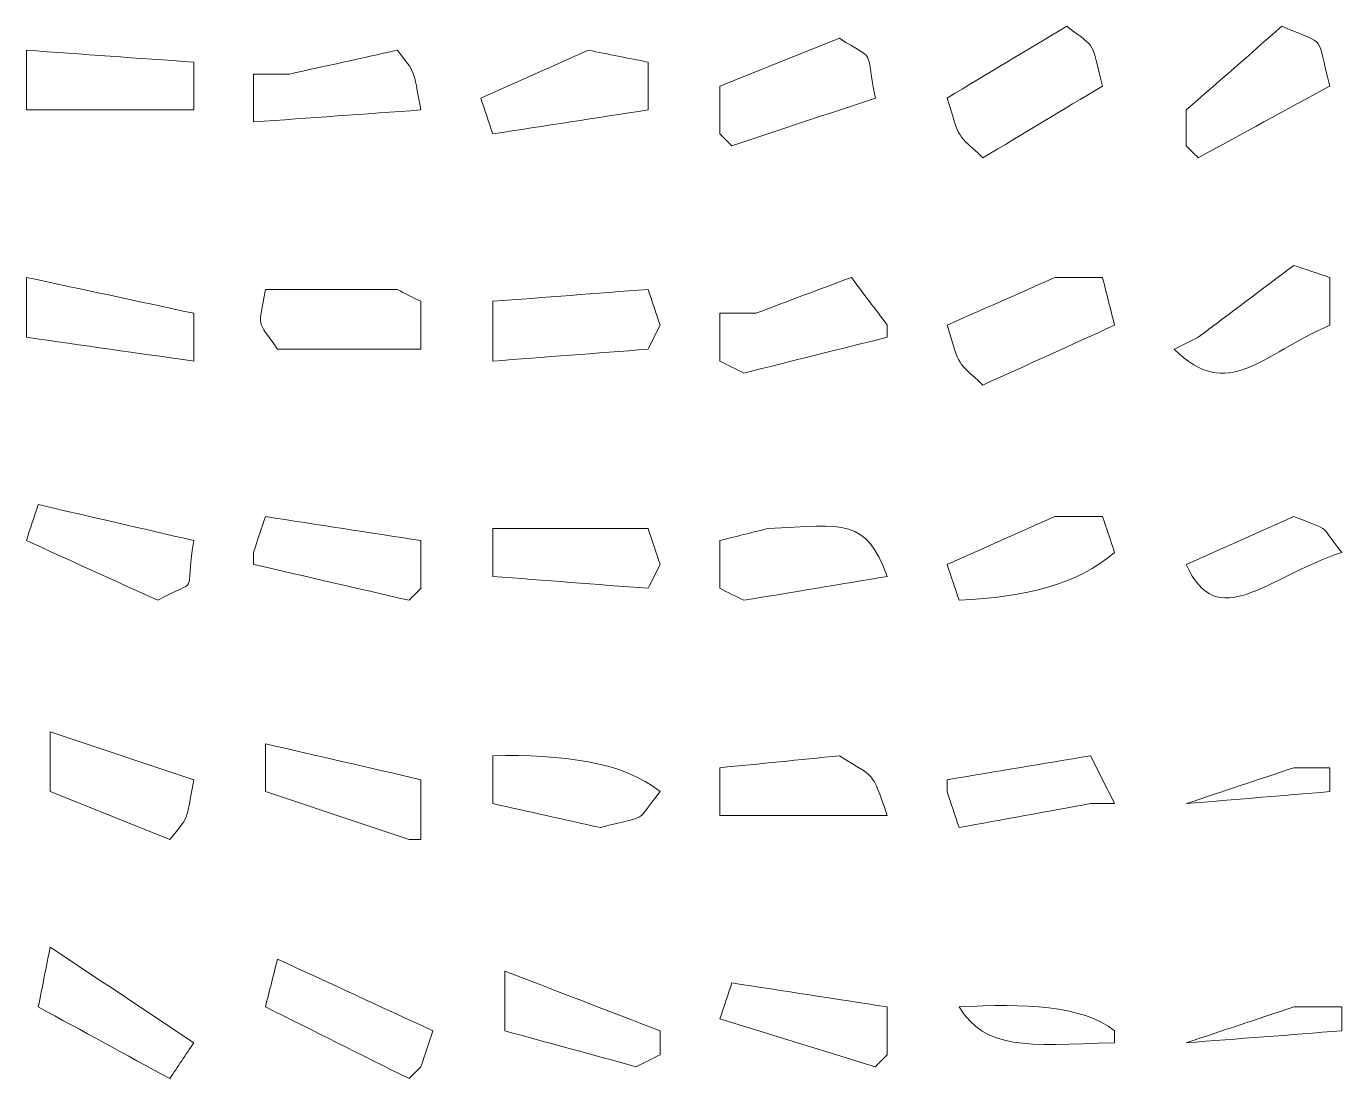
# Model space of a CAD drawing. Extents: x 69 to 542, y -750 to -43.
# Drawn here: x 68.9 to 178.9, y -132.3 to -44.3 of the extents above; entities that cross this region are included whole.
import ezdxf

# ---------------------------------------------------------------- set-up
doc = ezdxf.new("R2010")
doc.units = 0
doc.header["$MEASUREMENT"] = 0
doc.layers.add('Layer 1', color=7, linetype='Continuous', lineweight=0)

msp = doc.modelspace()

# ---------------------------------------------------------------- linework, layer by layer
at = {"layer": 'Layer 1', "color": 240, "lineweight": 18, "true_color": 0xed1c24}
for points, knots in [([(155.94, -44.33), (158.59, -46.32), (157.9, -45.46), (158.94, -49.33), (155.6, -51.33), (152.27, -53.33), (148.94, -55.33), (146.72, -53.27), (147.05, -53.95), (145.94, -50.33), (149.27, -48.33), (152.6, -46.33), (155.94, -44.33)], [0, 0, 0, 0, 1, 1, 1, 2, 2, 2, 3, 3, 3, 4, 4, 4, 4]), ([(155.94, -44.33), (158.59, -46.32), (157.9, -45.46), (158.94, -49.33), (155.6, -51.33), (152.27, -53.33), (148.94, -55.33), (146.72, -53.27), (147.05, -53.95), (145.94, -50.33), (149.27, -48.33), (152.6, -46.33), (155.94, -44.33)], [0, 0, 0, 0, 1, 1, 1, 2, 2, 2, 3, 3, 3, 4, 4, 4, 4]), ([(155.94, -44.33), (158.59, -46.32), (157.9, -45.46), (158.94, -49.33), (155.6, -51.33), (152.27, -53.33), (148.94, -55.33), (146.72, -53.27), (147.05, -53.95), (145.94, -50.33), (149.27, -48.33), (152.6, -46.33), (155.94, -44.33)], [0, 0, 0, 0, 1, 1, 1, 2, 2, 2, 3, 3, 3, 4, 4, 4, 4]), ([(173.94, -44.33), (177.91, -46.05), (176.72, -44.88), (177.94, -49.33), (174.27, -51.33), (170.6, -53.33), (166.94, -55.33), (166.6, -55), (166.27, -54.67), (165.94, -54.33), (165.94, -53.33), (165.94, -52.33), (165.94, -51.33), (168.6, -49), (171.27, -46.67), (173.94, -44.33)], [0, 0, 0, 0, 1, 1, 1, 2, 2, 2, 3, 3, 3, 4, 4, 4, 5, 5, 5, 5]), ([(173.94, -44.33), (177.91, -46.05), (176.72, -44.88), (177.94, -49.33), (174.27, -51.33), (170.6, -53.33), (166.94, -55.33), (166.6, -55), (166.27, -54.67), (165.94, -54.33), (165.94, -53.33), (165.94, -52.33), (165.94, -51.33), (168.6, -49), (171.27, -46.67), (173.94, -44.33)], [0, 0, 0, 0, 1, 1, 1, 2, 2, 2, 3, 3, 3, 4, 4, 4, 5, 5, 5, 5]), ([(173.94, -44.33), (177.91, -46.05), (176.72, -44.88), (177.94, -49.33), (174.27, -51.33), (170.6, -53.33), (166.94, -55.33), (166.6, -55), (166.27, -54.67), (165.94, -54.33), (165.94, -53.33), (165.94, -52.33), (165.94, -51.33), (168.6, -49), (171.27, -46.67), (173.94, -44.33)], [0, 0, 0, 0, 1, 1, 1, 2, 2, 2, 3, 3, 3, 4, 4, 4, 5, 5, 5, 5]), ([(136.94, -45.33), (140.08, -47.39), (139.01, -45.81), (139.94, -50.33), (135.94, -51.67), (131.94, -53), (127.94, -54.33), (127.6, -54), (127.27, -53.67), (126.94, -53.33), (126.94, -52), (126.94, -50.67), (126.94, -49.33), (130.27, -48), (133.6, -46.67), (136.94, -45.33)], [0, 0, 0, 0, 1, 1, 1, 2, 2, 2, 3, 3, 3, 4, 4, 4, 5, 5, 5, 5]), ([(136.94, -45.33), (140.08, -47.39), (139.01, -45.81), (139.94, -50.33), (135.94, -51.67), (131.94, -53), (127.94, -54.33), (127.6, -54), (127.27, -53.67), (126.94, -53.33), (126.94, -52), (126.94, -50.67), (126.94, -49.33), (130.27, -48), (133.6, -46.67), (136.94, -45.33)], [0, 0, 0, 0, 1, 1, 1, 2, 2, 2, 3, 3, 3, 4, 4, 4, 5, 5, 5, 5]), ([(136.94, -45.33), (140.08, -47.39), (139.01, -45.81), (139.94, -50.33), (135.94, -51.67), (131.94, -53), (127.94, -54.33), (127.6, -54), (127.27, -53.67), (126.94, -53.33), (126.94, -52), (126.94, -50.67), (126.94, -49.33), (130.27, -48), (133.6, -46.67), (136.94, -45.33)], [0, 0, 0, 0, 1, 1, 1, 2, 2, 2, 3, 3, 3, 4, 4, 4, 5, 5, 5, 5]), ([(68.94, -46.33), (73.6, -46.67), (78.27, -47), (82.94, -47.33), (82.94, -48.67), (82.94, -50), (82.94, -51.33), (78.27, -51.33), (73.6, -51.33), (68.94, -51.33), (68.94, -49.67), (68.94, -48), (68.94, -46.33)], [0, 0, 0, 0, 1, 1, 1, 2, 2, 2, 3, 3, 3, 4, 4, 4, 4]), ([(68.94, -46.33), (73.6, -46.67), (78.27, -47), (82.94, -47.33), (82.94, -48.67), (82.94, -50), (82.94, -51.33), (78.27, -51.33), (73.6, -51.33), (68.94, -51.33), (68.94, -49.67), (68.94, -48), (68.94, -46.33)], [0, 0, 0, 0, 1, 1, 1, 2, 2, 2, 3, 3, 3, 4, 4, 4, 4]), ([(68.94, -46.33), (73.6, -46.67), (78.27, -47), (82.94, -47.33), (82.94, -48.67), (82.94, -50), (82.94, -51.33), (78.27, -51.33), (73.6, -51.33), (68.94, -51.33), (68.94, -49.67), (68.94, -48), (68.94, -46.33)], [0, 0, 0, 0, 1, 1, 1, 2, 2, 2, 3, 3, 3, 4, 4, 4, 4]), ([(99.94, -46.33), (101.54, -48.32), (101.23, -47.72), (101.94, -51.33), (97.27, -51.67), (92.6, -52), (87.94, -52.33), (87.94, -51), (87.94, -49.67), (87.94, -48.33), (88.94, -48.33), (89.94, -48.33), (90.94, -48.33), (93.94, -47.67), (96.94, -47), (99.94, -46.33)], [0, 0, 0, 0, 1, 1, 1, 2, 2, 2, 3, 3, 3, 4, 4, 4, 5, 5, 5, 5]), ([(99.94, -46.33), (101.54, -48.32), (101.23, -47.72), (101.94, -51.33), (97.27, -51.67), (92.6, -52), (87.94, -52.33), (87.94, -51), (87.94, -49.67), (87.94, -48.33), (88.94, -48.33), (89.94, -48.33), (90.94, -48.33), (93.94, -47.67), (96.94, -47), (99.94, -46.33)], [0, 0, 0, 0, 1, 1, 1, 2, 2, 2, 3, 3, 3, 4, 4, 4, 5, 5, 5, 5]), ([(99.94, -46.33), (101.54, -48.32), (101.23, -47.72), (101.94, -51.33), (97.27, -51.67), (92.6, -52), (87.94, -52.33), (87.94, -51), (87.94, -49.67), (87.94, -48.33), (88.94, -48.33), (89.94, -48.33), (90.94, -48.33), (93.94, -47.67), (96.94, -47), (99.94, -46.33)], [0, 0, 0, 0, 1, 1, 1, 2, 2, 2, 3, 3, 3, 4, 4, 4, 5, 5, 5, 5]), ([(115.94, -46.33), (117.6, -46.67), (119.27, -47), (120.94, -47.33), (120.94, -48.67), (120.94, -50), (120.94, -51.33), (116.6, -52), (112.27, -52.67), (107.94, -53.33), (107.6, -52.33), (107.27, -51.33), (106.94, -50.33), (109.94, -49), (112.94, -47.67), (115.94, -46.33)], [0, 0, 0, 0, 1, 1, 1, 2, 2, 2, 3, 3, 3, 4, 4, 4, 5, 5, 5, 5]), ([(115.94, -46.33), (117.6, -46.67), (119.27, -47), (120.94, -47.33), (120.94, -48.67), (120.94, -50), (120.94, -51.33), (116.6, -52), (112.27, -52.67), (107.94, -53.33), (107.6, -52.33), (107.27, -51.33), (106.94, -50.33), (109.94, -49), (112.94, -47.67), (115.94, -46.33)], [0, 0, 0, 0, 1, 1, 1, 2, 2, 2, 3, 3, 3, 4, 4, 4, 5, 5, 5, 5]), ([(115.94, -46.33), (117.6, -46.67), (119.27, -47), (120.94, -47.33), (120.94, -48.67), (120.94, -50), (120.94, -51.33), (116.6, -52), (112.27, -52.67), (107.94, -53.33), (107.6, -52.33), (107.27, -51.33), (106.94, -50.33), (109.94, -49), (112.94, -47.67), (115.94, -46.33)], [0, 0, 0, 0, 1, 1, 1, 2, 2, 2, 3, 3, 3, 4, 4, 4, 5, 5, 5, 5]), ([(174.94, -64.33), (175.94, -64.67), (176.94, -65), (177.94, -65.33), (177.94, -66.67), (177.94, -68), (177.94, -69.33), (172.24, -71.76), (169.45, -75.82), (164.94, -71.33), (165.6, -71), (166.27, -70.67), (166.94, -70.33), (169.6, -68.33), (172.27, -66.33), (174.94, -64.33)], [0, 0, 0, 0, 1, 1, 1, 2, 2, 2, 3, 3, 3, 4, 4, 4, 5, 5, 5, 5]), ([(174.94, -64.33), (175.94, -64.67), (176.94, -65), (177.94, -65.33), (177.94, -66.67), (177.94, -68), (177.94, -69.33), (172.24, -71.76), (169.45, -75.82), (164.94, -71.33), (165.6, -71), (166.27, -70.67), (166.94, -70.33), (169.6, -68.33), (172.27, -66.33), (174.94, -64.33)], [0, 0, 0, 0, 1, 1, 1, 2, 2, 2, 3, 3, 3, 4, 4, 4, 5, 5, 5, 5]), ([(174.94, -64.33), (175.94, -64.67), (176.94, -65), (177.94, -65.33), (177.94, -66.67), (177.94, -68), (177.94, -69.33), (172.24, -71.76), (169.45, -75.82), (164.94, -71.33), (165.6, -71), (166.27, -70.67), (166.94, -70.33), (169.6, -68.33), (172.27, -66.33), (174.94, -64.33)], [0, 0, 0, 0, 1, 1, 1, 2, 2, 2, 3, 3, 3, 4, 4, 4, 5, 5, 5, 5]), ([(68.94, -65.33), (73.6, -66.33), (78.27, -67.33), (82.94, -68.33), (82.94, -69.67), (82.94, -71), (82.94, -72.33), (78.27, -71.67), (73.6, -71), (68.94, -70.33), (68.94, -68.67), (68.94, -67), (68.94, -65.33)], [0, 0, 0, 0, 1, 1, 1, 2, 2, 2, 3, 3, 3, 4, 4, 4, 4]), ([(68.94, -65.33), (73.6, -66.33), (78.27, -67.33), (82.94, -68.33), (82.94, -69.67), (82.94, -71), (82.94, -72.33), (78.27, -71.67), (73.6, -71), (68.94, -70.33), (68.94, -68.67), (68.94, -67), (68.94, -65.33)], [0, 0, 0, 0, 1, 1, 1, 2, 2, 2, 3, 3, 3, 4, 4, 4, 4]), ([(68.94, -65.33), (73.6, -66.33), (78.27, -67.33), (82.94, -68.33), (82.94, -69.67), (82.94, -71), (82.94, -72.33), (78.27, -71.67), (73.6, -71), (68.94, -70.33), (68.94, -68.67), (68.94, -67), (68.94, -65.33)], [0, 0, 0, 0, 1, 1, 1, 2, 2, 2, 3, 3, 3, 4, 4, 4, 4]), ([(137.94, -65.33), (138.94, -66.67), (139.94, -68), (140.94, -69.33), (140.94, -69.67), (140.94, -70), (140.94, -70.33), (136.94, -71.33), (132.94, -72.33), (128.94, -73.33), (128.27, -73), (127.6, -72.67), (126.94, -72.33), (126.94, -71), (126.94, -69.67), (126.94, -68.33), (127.94, -68.33), (128.94, -68.33), (129.94, -68.33), (132.6, -67.33), (135.27, -66.33), (137.94, -65.33)], [0, 0, 0, 0, 1, 1, 1, 2, 2, 2, 3, 3, 3, 4, 4, 4, 5, 5, 5, 6, 6, 6, 7, 7, 7, 7]), ([(137.94, -65.33), (138.94, -66.67), (139.94, -68), (140.94, -69.33), (140.94, -69.67), (140.94, -70), (140.94, -70.33), (136.94, -71.33), (132.94, -72.33), (128.94, -73.33), (128.27, -73), (127.6, -72.67), (126.94, -72.33), (126.94, -71), (126.94, -69.67), (126.94, -68.33), (127.94, -68.33), (128.94, -68.33), (129.94, -68.33), (132.6, -67.33), (135.27, -66.33), (137.94, -65.33)], [0, 0, 0, 0, 1, 1, 1, 2, 2, 2, 3, 3, 3, 4, 4, 4, 5, 5, 5, 6, 6, 6, 7, 7, 7, 7]), ([(137.94, -65.33), (138.94, -66.67), (139.94, -68), (140.94, -69.33), (140.94, -69.67), (140.94, -70), (140.94, -70.33), (136.94, -71.33), (132.94, -72.33), (128.94, -73.33), (128.27, -73), (127.6, -72.67), (126.94, -72.33), (126.94, -71), (126.94, -69.67), (126.94, -68.33), (127.94, -68.33), (128.94, -68.33), (129.94, -68.33), (132.6, -67.33), (135.27, -66.33), (137.94, -65.33)], [0, 0, 0, 0, 1, 1, 1, 2, 2, 2, 3, 3, 3, 4, 4, 4, 5, 5, 5, 6, 6, 6, 7, 7, 7, 7]), ([(154.94, -65.33), (156.27, -65.33), (157.6, -65.33), (158.94, -65.33), (159.27, -66.67), (159.6, -68), (159.94, -69.33), (156.27, -71), (152.6, -72.67), (148.94, -74.33), (146.72, -72.27), (147.05, -72.95), (145.94, -69.33), (148.94, -68), (151.94, -66.67), (154.94, -65.33)], [0, 0, 0, 0, 1, 1, 1, 2, 2, 2, 3, 3, 3, 4, 4, 4, 5, 5, 5, 5]), ([(154.94, -65.33), (156.27, -65.33), (157.6, -65.33), (158.94, -65.33), (159.27, -66.67), (159.6, -68), (159.94, -69.33), (156.27, -71), (152.6, -72.67), (148.94, -74.33), (146.72, -72.27), (147.05, -72.95), (145.94, -69.33), (148.94, -68), (151.94, -66.67), (154.94, -65.33)], [0, 0, 0, 0, 1, 1, 1, 2, 2, 2, 3, 3, 3, 4, 4, 4, 5, 5, 5, 5]), ([(154.94, -65.33), (156.27, -65.33), (157.6, -65.33), (158.94, -65.33), (159.27, -66.67), (159.6, -68), (159.94, -69.33), (156.27, -71), (152.6, -72.67), (148.94, -74.33), (146.72, -72.27), (147.05, -72.95), (145.94, -69.33), (148.94, -68), (151.94, -66.67), (154.94, -65.33)], [0, 0, 0, 0, 1, 1, 1, 2, 2, 2, 3, 3, 3, 4, 4, 4, 5, 5, 5, 5]), ([(88.94, -66.33), (92.6, -66.33), (96.27, -66.33), (99.94, -66.33), (100.6, -66.67), (101.27, -67), (101.94, -67.33), (101.94, -68.67), (101.94, -70), (101.94, -71.33), (97.94, -71.33), (93.94, -71.33), (89.94, -71.33), (88.15, -68.73), (88.34, -69.72), (88.94, -66.33)], [0, 0, 0, 0, 1, 1, 1, 2, 2, 2, 3, 3, 3, 4, 4, 4, 5, 5, 5, 5]), ([(88.94, -66.33), (92.6, -66.33), (96.27, -66.33), (99.94, -66.33), (100.6, -66.67), (101.27, -67), (101.94, -67.33), (101.94, -68.67), (101.94, -70), (101.94, -71.33), (97.94, -71.33), (93.94, -71.33), (89.94, -71.33), (88.15, -68.73), (88.34, -69.72), (88.94, -66.33)], [0, 0, 0, 0, 1, 1, 1, 2, 2, 2, 3, 3, 3, 4, 4, 4, 5, 5, 5, 5]), ([(88.94, -66.33), (92.6, -66.33), (96.27, -66.33), (99.94, -66.33), (100.6, -66.67), (101.27, -67), (101.94, -67.33), (101.94, -68.67), (101.94, -70), (101.94, -71.33), (97.94, -71.33), (93.94, -71.33), (89.94, -71.33), (88.15, -68.73), (88.34, -69.72), (88.94, -66.33)], [0, 0, 0, 0, 1, 1, 1, 2, 2, 2, 3, 3, 3, 4, 4, 4, 5, 5, 5, 5]), ([(107.94, -72.33), (107.94, -70.67), (107.94, -69), (107.94, -67.33), (112.27, -67), (116.6, -66.67), (120.94, -66.33), (121.27, -67.33), (121.6, -68.33), (121.94, -69.33), (121.6, -70), (121.27, -70.67), (120.94, -71.33), (116.6, -71.67), (112.27, -72), (107.94, -72.33)], [0, 0, 0, 0, 1, 1, 1, 2, 2, 2, 3, 3, 3, 4, 4, 4, 5, 5, 5, 5]), ([(107.94, -72.33), (107.94, -70.67), (107.94, -69), (107.94, -67.33), (112.27, -67), (116.6, -66.67), (120.94, -66.33), (121.27, -67.33), (121.6, -68.33), (121.94, -69.33), (121.6, -70), (121.27, -70.67), (120.94, -71.33), (116.6, -71.67), (112.27, -72), (107.94, -72.33)], [0, 0, 0, 0, 1, 1, 1, 2, 2, 2, 3, 3, 3, 4, 4, 4, 5, 5, 5, 5]), ([(107.94, -72.33), (107.94, -70.67), (107.94, -69), (107.94, -67.33), (112.27, -67), (116.6, -66.67), (120.94, -66.33), (121.27, -67.33), (121.6, -68.33), (121.94, -69.33), (121.6, -70), (121.27, -70.67), (120.94, -71.33), (116.6, -71.67), (112.27, -72), (107.94, -72.33)], [0, 0, 0, 0, 1, 1, 1, 2, 2, 2, 3, 3, 3, 4, 4, 4, 5, 5, 5, 5]), ([(69.94, -84.33), (74.27, -85.33), (78.6, -86.33), (82.94, -87.33), (82.12, -92.28), (83.6, -90.31), (79.94, -92.33), (76.27, -90.67), (72.6, -89), (68.94, -87.33), (69.27, -86.33), (69.6, -85.33), (69.94, -84.33)], [0, 0, 0, 0, 1, 1, 1, 2, 2, 2, 3, 3, 3, 4, 4, 4, 4]), ([(69.94, -84.33), (74.27, -85.33), (78.6, -86.33), (82.94, -87.33), (82.12, -92.28), (83.6, -90.31), (79.94, -92.33), (76.27, -90.67), (72.6, -89), (68.94, -87.33), (69.27, -86.33), (69.6, -85.33), (69.94, -84.33)], [0, 0, 0, 0, 1, 1, 1, 2, 2, 2, 3, 3, 3, 4, 4, 4, 4]), ([(69.94, -84.33), (74.27, -85.33), (78.6, -86.33), (82.94, -87.33), (82.12, -92.28), (83.6, -90.31), (79.94, -92.33), (76.27, -90.67), (72.6, -89), (68.94, -87.33), (69.27, -86.33), (69.6, -85.33), (69.94, -84.33)], [0, 0, 0, 0, 1, 1, 1, 2, 2, 2, 3, 3, 3, 4, 4, 4, 4]), ([(88.94, -85.33), (93.27, -86), (97.6, -86.67), (101.94, -87.33), (101.94, -88.67), (101.94, -90), (101.94, -91.33), (101.6, -91.67), (101.27, -92), (100.94, -92.33), (96.6, -91.33), (92.27, -90.33), (87.94, -89.33), (87.94, -89), (87.94, -88.67), (87.94, -88.33), (88.27, -87.33), (88.6, -86.33), (88.94, -85.33)], [0, 0, 0, 0, 1, 1, 1, 2, 2, 2, 3, 3, 3, 4, 4, 4, 5, 5, 5, 6, 6, 6, 6]), ([(88.94, -85.33), (93.27, -86), (97.6, -86.67), (101.94, -87.33), (101.94, -88.67), (101.94, -90), (101.94, -91.33), (101.6, -91.67), (101.27, -92), (100.94, -92.33), (96.6, -91.33), (92.27, -90.33), (87.94, -89.33), (87.94, -89), (87.94, -88.67), (87.94, -88.33), (88.27, -87.33), (88.6, -86.33), (88.94, -85.33)], [0, 0, 0, 0, 1, 1, 1, 2, 2, 2, 3, 3, 3, 4, 4, 4, 5, 5, 5, 6, 6, 6, 6]), ([(88.94, -85.33), (93.27, -86), (97.6, -86.67), (101.94, -87.33), (101.94, -88.67), (101.94, -90), (101.94, -91.33), (101.6, -91.67), (101.27, -92), (100.94, -92.33), (96.6, -91.33), (92.27, -90.33), (87.94, -89.33), (87.94, -89), (87.94, -88.67), (87.94, -88.33), (88.27, -87.33), (88.6, -86.33), (88.94, -85.33)], [0, 0, 0, 0, 1, 1, 1, 2, 2, 2, 3, 3, 3, 4, 4, 4, 5, 5, 5, 6, 6, 6, 6]), ([(130.94, -86.33), (137.43, -85.98), (139.14, -85.51), (140.94, -90.33), (136.94, -91), (132.94, -91.67), (128.94, -92.33), (128.27, -92), (127.6, -91.67), (126.94, -91.33), (126.94, -90), (126.94, -88.67), (126.94, -87.33), (128.27, -87), (129.6, -86.67), (130.94, -86.33)], [0, 0, 0, 0, 1, 1, 1, 2, 2, 2, 3, 3, 3, 4, 4, 4, 5, 5, 5, 5]), ([(130.94, -86.33), (137.43, -85.98), (139.14, -85.51), (140.94, -90.33), (136.94, -91), (132.94, -91.67), (128.94, -92.33), (128.27, -92), (127.6, -91.67), (126.94, -91.33), (126.94, -90), (126.94, -88.67), (126.94, -87.33), (128.27, -87), (129.6, -86.67), (130.94, -86.33)], [0, 0, 0, 0, 1, 1, 1, 2, 2, 2, 3, 3, 3, 4, 4, 4, 5, 5, 5, 5]), ([(130.94, -86.33), (137.43, -85.98), (139.14, -85.51), (140.94, -90.33), (136.94, -91), (132.94, -91.67), (128.94, -92.33), (128.27, -92), (127.6, -91.67), (126.94, -91.33), (126.94, -90), (126.94, -88.67), (126.94, -87.33), (128.27, -87), (129.6, -86.67), (130.94, -86.33)], [0, 0, 0, 0, 1, 1, 1, 2, 2, 2, 3, 3, 3, 4, 4, 4, 5, 5, 5, 5]), ([(154.94, -85.33), (156.27, -85.33), (157.6, -85.33), (158.94, -85.33), (159.27, -86.33), (159.6, -87.33), (159.94, -88.33), (156.82, -91.03), (152.54, -92.05), (146.94, -92.33), (146.6, -91.33), (146.27, -90.33), (145.94, -89.33), (148.94, -88), (151.94, -86.67), (154.94, -85.33)], [0, 0, 0, 0, 1, 1, 1, 2, 2, 2, 3, 3, 3, 4, 4, 4, 5, 5, 5, 5]), ([(154.94, -85.33), (156.27, -85.33), (157.6, -85.33), (158.94, -85.33), (159.27, -86.33), (159.6, -87.33), (159.94, -88.33), (156.82, -91.03), (152.54, -92.05), (146.94, -92.33), (146.6, -91.33), (146.27, -90.33), (145.94, -89.33), (148.94, -88), (151.94, -86.67), (154.94, -85.33)], [0, 0, 0, 0, 1, 1, 1, 2, 2, 2, 3, 3, 3, 4, 4, 4, 5, 5, 5, 5]), ([(154.94, -85.33), (156.27, -85.33), (157.6, -85.33), (158.94, -85.33), (159.27, -86.33), (159.6, -87.33), (159.94, -88.33), (156.82, -91.03), (152.54, -92.05), (146.94, -92.33), (146.6, -91.33), (146.27, -90.33), (145.94, -89.33), (148.94, -88), (151.94, -86.67), (154.94, -85.33)], [0, 0, 0, 0, 1, 1, 1, 2, 2, 2, 3, 3, 3, 4, 4, 4, 5, 5, 5, 5]), ([(174.94, -85.33), (178.34, -86.68), (177.01, -85.94), (178.94, -88.33), (172.56, -90.46), (168.54, -95.14), (165.94, -89.33), (168.94, -88), (171.94, -86.67), (174.94, -85.33)], [0, 0, 0, 0, 1, 1, 1, 2, 2, 2, 3, 3, 3, 3]), ([(174.94, -85.33), (178.34, -86.68), (177.01, -85.94), (178.94, -88.33), (172.56, -90.46), (168.54, -95.14), (165.94, -89.33), (168.94, -88), (171.94, -86.67), (174.94, -85.33)], [0, 0, 0, 0, 1, 1, 1, 2, 2, 2, 3, 3, 3, 3]), ([(174.94, -85.33), (178.34, -86.68), (177.01, -85.94), (178.94, -88.33), (172.56, -90.46), (168.54, -95.14), (165.94, -89.33), (168.94, -88), (171.94, -86.67), (174.94, -85.33)], [0, 0, 0, 0, 1, 1, 1, 2, 2, 2, 3, 3, 3, 3]), ([(107.94, -86.33), (112.27, -86.33), (116.6, -86.33), (120.94, -86.33), (121.27, -87.33), (121.6, -88.33), (121.94, -89.33), (121.6, -90), (121.27, -90.67), (120.94, -91.33), (116.6, -91), (112.27, -90.67), (107.94, -90.33), (107.94, -89), (107.94, -87.67), (107.94, -86.33)], [0, 0, 0, 0, 1, 1, 1, 2, 2, 2, 3, 3, 3, 4, 4, 4, 5, 5, 5, 5]), ([(107.94, -86.33), (112.27, -86.33), (116.6, -86.33), (120.94, -86.33), (121.27, -87.33), (121.6, -88.33), (121.94, -89.33), (121.6, -90), (121.27, -90.67), (120.94, -91.33), (116.6, -91), (112.27, -90.67), (107.94, -90.33), (107.94, -89), (107.94, -87.67), (107.94, -86.33)], [0, 0, 0, 0, 1, 1, 1, 2, 2, 2, 3, 3, 3, 4, 4, 4, 5, 5, 5, 5]), ([(107.94, -86.33), (112.27, -86.33), (116.6, -86.33), (120.94, -86.33), (121.27, -87.33), (121.6, -88.33), (121.94, -89.33), (121.6, -90), (121.27, -90.67), (120.94, -91.33), (116.6, -91), (112.27, -90.67), (107.94, -90.33), (107.94, -89), (107.94, -87.67), (107.94, -86.33)], [0, 0, 0, 0, 1, 1, 1, 2, 2, 2, 3, 3, 3, 4, 4, 4, 5, 5, 5, 5]), ([(70.94, -103.33), (74.94, -104.67), (78.94, -106), (82.94, -107.33), (82.29, -110.97), (82.53, -110.36), (80.94, -112.33), (77.6, -111), (74.27, -109.67), (70.94, -108.33), (70.94, -106.67), (70.94, -105), (70.94, -103.33)], [0, 0, 0, 0, 1, 1, 1, 2, 2, 2, 3, 3, 3, 4, 4, 4, 4]), ([(70.94, -103.33), (74.94, -104.67), (78.94, -106), (82.94, -107.33), (82.29, -110.97), (82.53, -110.36), (80.94, -112.33), (77.6, -111), (74.27, -109.67), (70.94, -108.33), (70.94, -106.67), (70.94, -105), (70.94, -103.33)], [0, 0, 0, 0, 1, 1, 1, 2, 2, 2, 3, 3, 3, 4, 4, 4, 4]), ([(70.94, -103.33), (74.94, -104.67), (78.94, -106), (82.94, -107.33), (82.29, -110.97), (82.53, -110.36), (80.94, -112.33), (77.6, -111), (74.27, -109.67), (70.94, -108.33), (70.94, -106.67), (70.94, -105), (70.94, -103.33)], [0, 0, 0, 0, 1, 1, 1, 2, 2, 2, 3, 3, 3, 4, 4, 4, 4]), ([(88.94, -104.33), (93.27, -105.33), (97.6, -106.33), (101.94, -107.33), (101.94, -109), (101.94, -110.67), (101.94, -112.33), (101.6, -112.33), (101.27, -112.33), (100.94, -112.33), (96.94, -111), (92.94, -109.67), (88.94, -108.33), (88.94, -107), (88.94, -105.67), (88.94, -104.33)], [0, 0, 0, 0, 1, 1, 1, 2, 2, 2, 3, 3, 3, 4, 4, 4, 5, 5, 5, 5]), ([(88.94, -104.33), (93.27, -105.33), (97.6, -106.33), (101.94, -107.33), (101.94, -109), (101.94, -110.67), (101.94, -112.33), (101.6, -112.33), (101.27, -112.33), (100.94, -112.33), (96.94, -111), (92.94, -109.67), (88.94, -108.33), (88.94, -107), (88.94, -105.67), (88.94, -104.33)], [0, 0, 0, 0, 1, 1, 1, 2, 2, 2, 3, 3, 3, 4, 4, 4, 5, 5, 5, 5]), ([(88.94, -104.33), (93.27, -105.33), (97.6, -106.33), (101.94, -107.33), (101.94, -109), (101.94, -110.67), (101.94, -112.33), (101.6, -112.33), (101.27, -112.33), (100.94, -112.33), (96.94, -111), (92.94, -109.67), (88.94, -108.33), (88.94, -107), (88.94, -105.67), (88.94, -104.33)], [0, 0, 0, 0, 1, 1, 1, 2, 2, 2, 3, 3, 3, 4, 4, 4, 5, 5, 5, 5]), ([(107.94, -105.33), (113.69, -105.21), (118.87, -105.81), (121.94, -108.33), (119.74, -111.03), (121.22, -110.24), (116.94, -111.33), (113.94, -110.67), (110.94, -110), (107.94, -109.33), (107.94, -108), (107.94, -106.67), (107.94, -105.33)], [0, 0, 0, 0, 1, 1, 1, 2, 2, 2, 3, 3, 3, 4, 4, 4, 4]), ([(107.94, -105.33), (113.69, -105.21), (118.87, -105.81), (121.94, -108.33), (119.74, -111.03), (121.22, -110.24), (116.94, -111.33), (113.94, -110.67), (110.94, -110), (107.94, -109.33), (107.94, -108), (107.94, -106.67), (107.94, -105.33)], [0, 0, 0, 0, 1, 1, 1, 2, 2, 2, 3, 3, 3, 4, 4, 4, 4]), ([(107.94, -105.33), (113.69, -105.21), (118.87, -105.81), (121.94, -108.33), (119.74, -111.03), (121.22, -110.24), (116.94, -111.33), (113.94, -110.67), (110.94, -110), (107.94, -109.33), (107.94, -108), (107.94, -106.67), (107.94, -105.33)], [0, 0, 0, 0, 1, 1, 1, 2, 2, 2, 3, 3, 3, 4, 4, 4, 4]), ([(136.94, -105.33), (140, -107.34), (139.52, -106.33), (140.94, -110.33), (136.27, -110.33), (131.6, -110.33), (126.94, -110.33), (126.94, -109), (126.94, -107.67), (126.94, -106.33), (130.27, -106), (133.6, -105.67), (136.94, -105.33)], [0, 0, 0, 0, 1, 1, 1, 2, 2, 2, 3, 3, 3, 4, 4, 4, 4]), ([(136.94, -105.33), (140, -107.34), (139.52, -106.33), (140.94, -110.33), (136.27, -110.33), (131.6, -110.33), (126.94, -110.33), (126.94, -109), (126.94, -107.67), (126.94, -106.33), (130.27, -106), (133.6, -105.67), (136.94, -105.33)], [0, 0, 0, 0, 1, 1, 1, 2, 2, 2, 3, 3, 3, 4, 4, 4, 4]), ([(136.94, -105.33), (140, -107.34), (139.52, -106.33), (140.94, -110.33), (136.27, -110.33), (131.6, -110.33), (126.94, -110.33), (126.94, -109), (126.94, -107.67), (126.94, -106.33), (130.27, -106), (133.6, -105.67), (136.94, -105.33)], [0, 0, 0, 0, 1, 1, 1, 2, 2, 2, 3, 3, 3, 4, 4, 4, 4]), ([(157.94, -105.33), (158.6, -106.67), (159.27, -108), (159.94, -109.33), (159.27, -109.33), (158.6, -109.33), (157.94, -109.33), (154.27, -110), (150.6, -110.67), (146.94, -111.33), (146.6, -110.33), (146.27, -109.33), (145.94, -108.33), (145.94, -108), (145.94, -107.67), (145.94, -107.33), (149.94, -106.67), (153.94, -106), (157.94, -105.33)], [0, 0, 0, 0, 1, 1, 1, 2, 2, 2, 3, 3, 3, 4, 4, 4, 5, 5, 5, 6, 6, 6, 6]), ([(157.94, -105.33), (158.6, -106.67), (159.27, -108), (159.94, -109.33), (159.27, -109.33), (158.6, -109.33), (157.94, -109.33), (154.27, -110), (150.6, -110.67), (146.94, -111.33), (146.6, -110.33), (146.27, -109.33), (145.94, -108.33), (145.94, -108), (145.94, -107.67), (145.94, -107.33), (149.94, -106.67), (153.94, -106), (157.94, -105.33)], [0, 0, 0, 0, 1, 1, 1, 2, 2, 2, 3, 3, 3, 4, 4, 4, 5, 5, 5, 6, 6, 6, 6]), ([(157.94, -105.33), (158.6, -106.67), (159.27, -108), (159.94, -109.33), (159.27, -109.33), (158.6, -109.33), (157.94, -109.33), (154.27, -110), (150.6, -110.67), (146.94, -111.33), (146.6, -110.33), (146.27, -109.33), (145.94, -108.33), (145.94, -108), (145.94, -107.67), (145.94, -107.33), (149.94, -106.67), (153.94, -106), (157.94, -105.33)], [0, 0, 0, 0, 1, 1, 1, 2, 2, 2, 3, 3, 3, 4, 4, 4, 5, 5, 5, 6, 6, 6, 6]), ([(174.94, -106.33), (175.94, -106.33), (176.94, -106.33), (177.94, -106.33), (177.94, -107), (177.94, -107.67), (177.94, -108.33), (173.94, -108.67), (169.94, -109), (165.94, -109.33), (168.94, -108.33), (171.94, -107.33), (174.94, -106.33)], [0, 0, 0, 0, 1, 1, 1, 2, 2, 2, 3, 3, 3, 4, 4, 4, 4]), ([(174.94, -106.33), (175.94, -106.33), (176.94, -106.33), (177.94, -106.33), (177.94, -107), (177.94, -107.67), (177.94, -108.33), (173.94, -108.67), (169.94, -109), (165.94, -109.33), (168.94, -108.33), (171.94, -107.33), (174.94, -106.33)], [0, 0, 0, 0, 1, 1, 1, 2, 2, 2, 3, 3, 3, 4, 4, 4, 4]), ([(174.94, -106.33), (175.94, -106.33), (176.94, -106.33), (177.94, -106.33), (177.94, -107), (177.94, -107.67), (177.94, -108.33), (173.94, -108.67), (169.94, -109), (165.94, -109.33), (168.94, -108.33), (171.94, -107.33), (174.94, -106.33)], [0, 0, 0, 0, 1, 1, 1, 2, 2, 2, 3, 3, 3, 4, 4, 4, 4]), ([(70.94, -121.33), (74.94, -124), (78.94, -126.67), (82.94, -129.33), (82.27, -130.33), (81.6, -131.33), (80.94, -132.33), (77.27, -130.33), (73.6, -128.33), (69.94, -126.33), (70.27, -124.67), (70.6, -123), (70.94, -121.33)], [0, 0, 0, 0, 1, 1, 1, 2, 2, 2, 3, 3, 3, 4, 4, 4, 4]), ([(70.94, -121.33), (74.94, -124), (78.94, -126.67), (82.94, -129.33), (82.27, -130.33), (81.6, -131.33), (80.94, -132.33), (77.27, -130.33), (73.6, -128.33), (69.94, -126.33), (70.27, -124.67), (70.6, -123), (70.94, -121.33)], [0, 0, 0, 0, 1, 1, 1, 2, 2, 2, 3, 3, 3, 4, 4, 4, 4]), ([(70.94, -121.33), (74.94, -124), (78.94, -126.67), (82.94, -129.33), (82.27, -130.33), (81.6, -131.33), (80.94, -132.33), (77.27, -130.33), (73.6, -128.33), (69.94, -126.33), (70.27, -124.67), (70.6, -123), (70.94, -121.33)], [0, 0, 0, 0, 1, 1, 1, 2, 2, 2, 3, 3, 3, 4, 4, 4, 4]), ([(89.94, -122.33), (94.27, -124.33), (98.6, -126.33), (102.94, -128.33), (102.6, -129.33), (102.27, -130.33), (101.94, -131.33), (101.6, -131.67), (101.27, -132), (100.94, -132.33), (96.94, -130.33), (92.94, -128.33), (88.94, -126.33), (89.27, -125), (89.6, -123.67), (89.94, -122.33)], [0, 0, 0, 0, 1, 1, 1, 2, 2, 2, 3, 3, 3, 4, 4, 4, 5, 5, 5, 5]), ([(89.94, -122.33), (94.27, -124.33), (98.6, -126.33), (102.94, -128.33), (102.6, -129.33), (102.27, -130.33), (101.94, -131.33), (101.6, -131.67), (101.27, -132), (100.94, -132.33), (96.94, -130.33), (92.94, -128.33), (88.94, -126.33), (89.27, -125), (89.6, -123.67), (89.94, -122.33)], [0, 0, 0, 0, 1, 1, 1, 2, 2, 2, 3, 3, 3, 4, 4, 4, 5, 5, 5, 5]), ([(89.94, -122.33), (94.27, -124.33), (98.6, -126.33), (102.94, -128.33), (102.6, -129.33), (102.27, -130.33), (101.94, -131.33), (101.6, -131.67), (101.27, -132), (100.94, -132.33), (96.94, -130.33), (92.94, -128.33), (88.94, -126.33), (89.27, -125), (89.6, -123.67), (89.94, -122.33)], [0, 0, 0, 0, 1, 1, 1, 2, 2, 2, 3, 3, 3, 4, 4, 4, 5, 5, 5, 5]), ([(108.94, -123.33), (113.27, -125), (117.6, -126.67), (121.94, -128.33), (121.94, -129), (121.94, -129.67), (121.94, -130.33), (121.27, -130.67), (120.6, -131), (119.94, -131.33), (116.27, -130.33), (112.6, -129.33), (108.94, -128.33), (108.94, -126.67), (108.94, -125), (108.94, -123.33)], [0, 0, 0, 0, 1, 1, 1, 2, 2, 2, 3, 3, 3, 4, 4, 4, 5, 5, 5, 5]), ([(108.94, -123.33), (113.27, -125), (117.6, -126.67), (121.94, -128.33), (121.94, -129), (121.94, -129.67), (121.94, -130.33), (121.27, -130.67), (120.6, -131), (119.94, -131.33), (116.27, -130.33), (112.6, -129.33), (108.94, -128.33), (108.94, -126.67), (108.94, -125), (108.94, -123.33)], [0, 0, 0, 0, 1, 1, 1, 2, 2, 2, 3, 3, 3, 4, 4, 4, 5, 5, 5, 5]), ([(108.94, -123.33), (113.27, -125), (117.6, -126.67), (121.94, -128.33), (121.94, -129), (121.94, -129.67), (121.94, -130.33), (121.27, -130.67), (120.6, -131), (119.94, -131.33), (116.27, -130.33), (112.6, -129.33), (108.94, -128.33), (108.94, -126.67), (108.94, -125), (108.94, -123.33)], [0, 0, 0, 0, 1, 1, 1, 2, 2, 2, 3, 3, 3, 4, 4, 4, 5, 5, 5, 5]), ([(127.94, -124.33), (132.27, -125), (136.6, -125.67), (140.94, -126.33), (140.94, -127.67), (140.94, -129), (140.94, -130.33), (140.6, -130.67), (140.27, -131), (139.94, -131.33), (135.6, -130), (131.27, -128.67), (126.94, -127.33), (127.27, -126.33), (127.6, -125.33), (127.94, -124.33)], [0, 0, 0, 0, 1, 1, 1, 2, 2, 2, 3, 3, 3, 4, 4, 4, 5, 5, 5, 5]), ([(127.94, -124.33), (132.27, -125), (136.6, -125.67), (140.94, -126.33), (140.94, -127.67), (140.94, -129), (140.94, -130.33), (140.6, -130.67), (140.27, -131), (139.94, -131.33), (135.6, -130), (131.27, -128.67), (126.94, -127.33), (127.27, -126.33), (127.6, -125.33), (127.94, -124.33)], [0, 0, 0, 0, 1, 1, 1, 2, 2, 2, 3, 3, 3, 4, 4, 4, 5, 5, 5, 5]), ([(127.94, -124.33), (132.27, -125), (136.6, -125.67), (140.94, -126.33), (140.94, -127.67), (140.94, -129), (140.94, -130.33), (140.6, -130.67), (140.27, -131), (139.94, -131.33), (135.6, -130), (131.27, -128.67), (126.94, -127.33), (127.27, -126.33), (127.6, -125.33), (127.94, -124.33)], [0, 0, 0, 0, 1, 1, 1, 2, 2, 2, 3, 3, 3, 4, 4, 4, 5, 5, 5, 5]), ([(146.94, -126.33), (152.39, -126.06), (157.17, -126.15), (159.94, -128.33), (159.94, -128.67), (159.94, -129), (159.94, -129.33), (152.41, -129.56), (149.19, -129.94), (146.94, -126.33)], [0, 0, 0, 0, 1, 1, 1, 2, 2, 2, 3, 3, 3, 3]), ([(146.94, -126.33), (152.39, -126.06), (157.17, -126.15), (159.94, -128.33), (159.94, -128.67), (159.94, -129), (159.94, -129.33), (152.41, -129.56), (149.19, -129.94), (146.94, -126.33)], [0, 0, 0, 0, 1, 1, 1, 2, 2, 2, 3, 3, 3, 3]), ([(146.94, -126.33), (152.39, -126.06), (157.17, -126.15), (159.94, -128.33), (159.94, -128.67), (159.94, -129), (159.94, -129.33), (152.41, -129.56), (149.19, -129.94), (146.94, -126.33)], [0, 0, 0, 0, 1, 1, 1, 2, 2, 2, 3, 3, 3, 3]), ([(174.94, -126.33), (176.27, -126.33), (177.6, -126.33), (178.94, -126.33), (178.94, -127), (178.94, -127.67), (178.94, -128.33), (174.6, -128.67), (170.27, -129), (165.94, -129.33), (168.94, -128.33), (171.94, -127.33), (174.94, -126.33)], [0, 0, 0, 0, 1, 1, 1, 2, 2, 2, 3, 3, 3, 4, 4, 4, 4]), ([(174.94, -126.33), (176.27, -126.33), (177.6, -126.33), (178.94, -126.33), (178.94, -127), (178.94, -127.67), (178.94, -128.33), (174.6, -128.67), (170.27, -129), (165.94, -129.33), (168.94, -128.33), (171.94, -127.33), (174.94, -126.33)], [0, 0, 0, 0, 1, 1, 1, 2, 2, 2, 3, 3, 3, 4, 4, 4, 4]), ([(174.94, -126.33), (176.27, -126.33), (177.6, -126.33), (178.94, -126.33), (178.94, -127), (178.94, -127.67), (178.94, -128.33), (174.6, -128.67), (170.27, -129), (165.94, -129.33), (168.94, -128.33), (171.94, -127.33), (174.94, -126.33)], [0, 0, 0, 0, 1, 1, 1, 2, 2, 2, 3, 3, 3, 4, 4, 4, 4])]:
    msp.add_open_spline(points, degree=3, knots=knots, dxfattribs=at)

doc.saveas('drawing.dxf')
